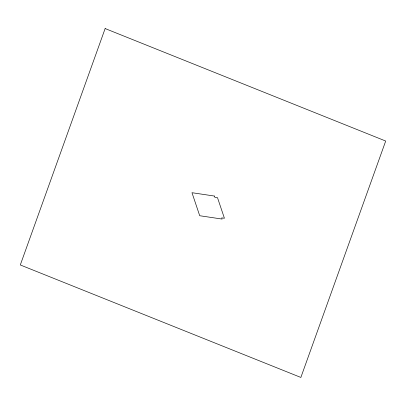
<?xml version="1.0" encoding="UTF-8"?>
<svg xmlns="http://www.w3.org/2000/svg" width="406" height="406" viewBox="0 0 406 406"><rect width="100%" height="100%" fill="white"/><g stroke="black" fill="none" stroke-linecap="round" stroke-linejoin="round"><path stroke-width="0.61" d="M105.144 28.562L20.3 264.961L300.856 377.438L385.7 141.039L105.144 28.562M214.368 196.042L191.977 192.703L199.711 215.728L222.102 219.067L221.696 217.86L224.422 218.266L217.494 197.656L214.774 197.25L214.368 196.042"/></g></svg>
